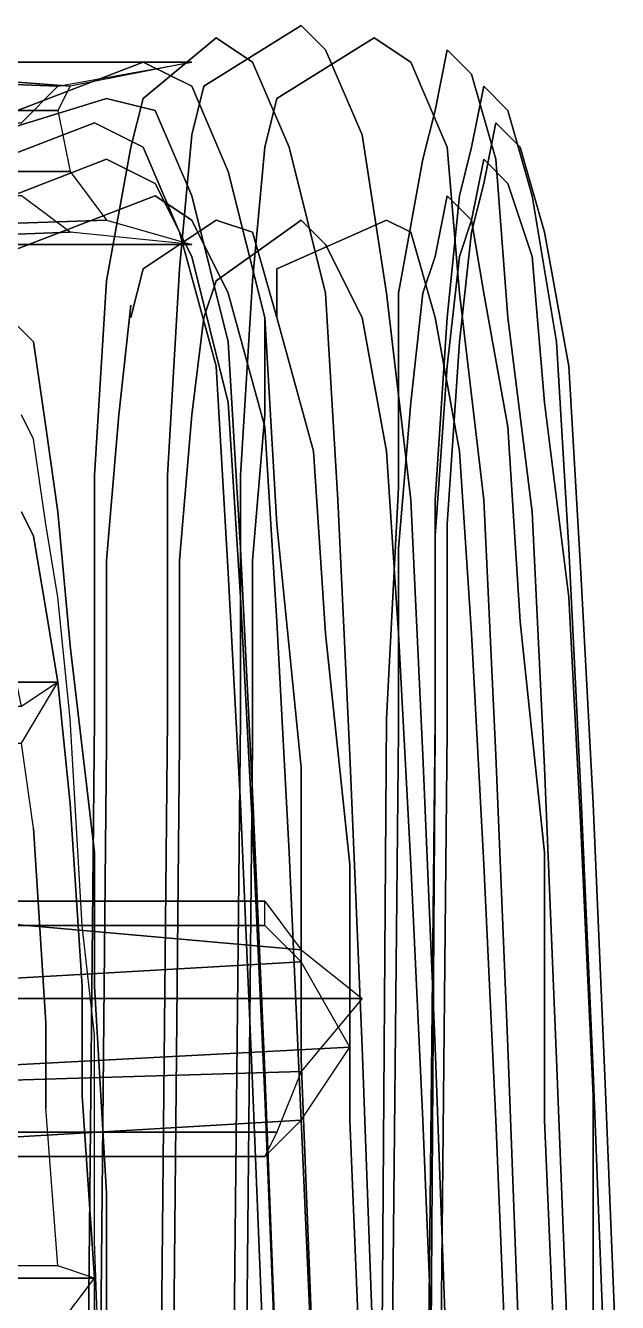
# Model space of a CAD drawing. Extents: x -12.9 to 12.8, y -13.3 to 11.1.
# Drawn here: x 10.107 to 11.628, y 3.981 to 7.262 of the extents above; entities that cross this region are included whole.
import ezdxf

# ---------------------------------------------------------------- set-up
doc = ezdxf.new("R2010")
doc.units = 0
doc.layers.add('SEAT', color=5, linetype='Continuous')

msp = doc.modelspace()

# ---------------------------------------------------------------- linework, layer by layer
at = {"layer": 'SEAT'}
for points, invisible_edges in [([(10.5964, 7.2306, 26.7761), (10.4089, 7.0743, 30.8073), (10.5651, 7.1056, 30.8386), (10.8151, 7.2618, 26.7761)], 10), ([(10.8151, 7.2618, 26.7761), (10.5651, 7.1056, 30.8386), (10.7526, 7.0743, 30.8386), (11.0026, 7.2306, 26.8073)], 10), ([(10.6901, 7.1681, 25.9011), (10.5964, 7.2306, 26.7761), (10.8151, 7.2618, 26.7761), (10.8776, 7.1993, 25.9323)], 10), ([(10.8776, 7.1993, 25.9323), (10.8151, 7.2618, 26.7761), (11.0026, 7.2306, 26.8073), (11.0964, 7.1681, 25.9323)], 10), ([(10.4089, 7.1681, 26.7448), (10.0026, 7.0118, 30.7761), (10.4089, 7.0743, 30.8073), (10.5964, 7.2306, 26.7761)], 10), ([(10.5339, 7.1056, 25.9011), (10.4089, 7.1681, 26.7448), (10.5964, 7.2306, 26.7761), (10.6901, 7.1681, 25.9011)], 10), ([(11.0026, 7.2306, 26.8073), (10.7526, 7.0743, 30.8386), (11.1589, 7.0431, 30.8698), (11.1901, 7.1993, 26.8073)], 10), ([(11.0964, 7.1681, 25.9323), (11.0026, 7.2306, 26.8073), (11.1901, 7.1993, 26.8073), (11.2526, 7.1368, 25.9636)], 10), ([(10.7839, 6.9493, 25.0886), (10.6901, 7.1681, 25.9011), (10.8776, 7.1993, 25.9323), (10.9714, 6.9806, 25.0886)], 10), ([(10.9714, 6.9806, 25.0886), (10.8776, 7.1993, 25.9323), (11.0964, 7.1681, 25.9323), (11.1901, 6.9493, 25.1198)], 10), ([(11.1901, 7.1993, 26.8073), (11.1589, 7.0431, 30.8698), (11.2526, 6.9493, 30.8698), (11.2839, 7.1056, 26.8073)], 10), ([(11.2526, 7.1368, 25.9636), (11.1901, 7.1993, 26.8073), (11.2839, 7.1056, 26.8073), (11.3464, 7.0431, 25.9948)], 10), ([(10.3151, 7.0743, 26.7448), (9.9089, 6.9493, 30.7761), (10.0026, 7.0118, 30.7761), (10.4089, 7.1681, 26.7448)], 10), ([(10.4401, 7.0431, 25.9323), (10.3151, 7.0743, 26.7448), (10.4089, 7.1681, 26.7448), (10.5339, 7.1056, 25.9011)], 10), ([(10.6276, 6.8868, 25.0886), (10.5339, 7.1056, 25.9011), (10.6901, 7.1681, 25.9011), (10.7839, 6.9493, 25.0886)], 10), ([(11.1901, 6.9493, 25.1198), (11.0964, 7.1681, 25.9323), (11.2526, 7.1368, 25.9636), (11.3151, 6.9181, 25.1511)], 10), ([(11.3151, 6.9181, 25.1511), (11.2526, 7.1368, 25.9636), (11.3464, 7.0431, 25.9948), (11.4089, 6.8243, 25.1823)], 10), ([(10.4089, 7.0743, 30.8073), (10.3776, 6.9493, 31.4323), (10.5339, 6.9806, 31.4636), (10.5651, 7.1056, 30.8386)], 10), ([(10.5339, 6.8243, 25.1198), (10.4401, 7.0431, 25.9323), (10.5339, 7.1056, 25.9011), (10.6276, 6.8868, 25.0886)], 10), ([(10.5651, 7.1056, 30.8386), (10.5339, 6.9806, 31.4636), (10.7214, 6.9493, 31.4636), (10.7526, 7.0743, 30.8386)], 10), ([(11.2839, 7.1056, 26.8073), (11.2526, 6.9493, 30.8698), (11.2839, 6.8556, 30.8698), (11.3151, 7.0118, 26.8073)], 10), ([(11.3464, 7.0431, 25.9948), (11.2839, 7.1056, 26.8073), (11.3151, 7.0118, 26.8073), (11.3776, 6.9493, 25.9948)], 10), ([(10.2839, 7.0118, 26.7448), (9.8776, 6.8556, 30.7761), (9.9089, 6.9493, 30.7761), (10.3151, 7.0743, 26.7448)], 10), ([(10.0026, 7.0118, 30.7761), (9.9714, 6.8868, 31.4011), (10.3776, 6.9493, 31.4323), (10.4089, 7.0743, 30.8073)], 10), ([(10.4089, 6.9493, 25.9323), (10.2839, 7.0118, 26.7448), (10.3151, 7.0743, 26.7448), (10.4401, 7.0431, 25.9323)], 10), ([(10.7526, 7.0743, 30.8386), (10.7214, 6.9493, 31.4636), (11.1276, 6.9181, 31.4636), (11.1589, 7.0431, 30.8698)], 10), ([(10.5026, 6.7306, 25.1511), (10.4089, 6.9493, 25.9323), (10.4401, 7.0431, 25.9323), (10.5339, 6.8243, 25.1198)], 10), ([(11.1589, 7.0431, 30.8698), (11.1276, 6.9181, 31.4636), (11.2214, 6.8243, 31.4323), (11.2526, 6.9493, 30.8698)], 10), ([(11.4089, 6.8243, 25.1823), (11.3464, 7.0431, 25.9948), (11.3776, 6.9493, 25.9948), (11.4401, 6.7306, 25.2136)], 10), ([(10.3151, 6.9181, 26.7448), (9.9089, 6.7618, 30.7761), (9.8776, 6.8556, 30.7761), (10.2839, 7.0118, 26.7448)], 10), ([(10.4401, 6.8556, 25.9636), (10.3151, 6.9181, 26.7448), (10.2839, 7.0118, 26.7448), (10.4089, 6.9493, 25.9323)], 10), ([(11.3151, 7.0118, 26.8073), (11.2839, 6.8556, 30.8698), (11.2526, 6.7618, 30.8698), (11.2839, 6.9181, 26.8073)], 10), ([(11.3776, 6.9493, 25.9948), (11.3151, 7.0118, 26.8073), (11.2839, 6.9181, 26.8073), (11.3464, 6.8556, 26.0261)], 10), ([(10.3776, 6.9493, 31.4323), (10.3151, 6.6056, 31.9636), (10.5026, 6.6368, 31.9948), (10.5339, 6.9806, 31.4636)], 10), ([(10.5339, 6.9806, 31.4636), (10.5026, 6.6368, 31.9948), (10.6901, 6.6056, 31.9948), (10.7214, 6.9493, 31.4636)], 10), ([(10.8776, 6.5743, 24.3073), (10.7839, 6.9493, 25.0886), (10.9714, 6.9806, 25.0886), (11.0339, 6.5743, 24.3073)], 10), ([(11.0339, 6.5743, 24.3073), (10.9714, 6.9806, 25.0886), (11.1901, 6.9493, 25.1198), (11.2214, 6.5743, 24.3386)], 10), ([(9.9714, 6.8868, 31.4011), (9.9401, 6.5743, 31.9011), (10.3151, 6.6056, 31.9636), (10.3776, 6.9493, 31.4323)], 10), ([(10.5339, 6.6681, 25.1823), (10.4401, 6.8556, 25.9636), (10.4089, 6.9493, 25.9323), (10.5026, 6.7306, 25.1511)], 10), ([(10.7214, 6.5118, 24.3386), (10.6276, 6.8868, 25.0886), (10.7839, 6.9493, 25.0886), (10.8776, 6.5743, 24.3073)], 10), ([(10.7214, 6.9493, 31.4636), (10.6901, 6.6056, 31.9948), (11.0651, 6.5743, 31.9948), (11.1276, 6.9181, 31.4636)], 10), ([(11.2214, 6.5743, 24.3386), (11.1901, 6.9493, 25.1198), (11.3151, 6.9181, 25.1511), (11.3464, 6.5118, 24.3698)], 10), ([(11.2526, 6.9493, 30.8698), (11.2214, 6.8243, 31.4323), (11.2526, 6.7306, 31.4011), (11.2839, 6.8556, 30.8698)], 10), ([(11.4401, 6.7306, 25.2136), (11.3776, 6.9493, 25.9948), (11.3464, 6.8556, 26.0261), (11.4089, 6.6681, 25.2448)], 10), ([(10.4401, 6.8243, 26.7448), (10.0339, 6.6681, 30.7761), (9.9089, 6.7618, 30.7761), (10.3151, 6.9181, 26.7448)], 10), ([(10.5339, 6.7618, 25.9636), (10.4401, 6.8243, 26.7448), (10.3151, 6.9181, 26.7448), (10.4401, 6.8556, 25.9636)], 10), ([(11.1276, 6.9181, 31.4636), (11.0651, 6.5743, 31.9948), (11.1901, 6.5118, 31.9323), (11.2214, 6.8243, 31.4323)], 10), ([(11.2839, 6.9181, 26.8073), (11.2526, 6.7618, 30.8698), (11.1589, 6.6681, 30.8386), (11.1901, 6.8243, 26.8073)], 10), ([(11.3464, 6.8556, 26.0261), (11.2839, 6.9181, 26.8073), (11.1901, 6.8243, 26.8073), (11.2526, 6.7618, 26.0261)], 10), ([(11.3464, 6.5118, 24.3698), (11.3151, 6.9181, 25.1511), (11.4089, 6.8243, 25.1823), (11.4714, 6.4493, 24.4323)], 10), ([(10.6276, 6.4493, 24.3698), (10.5339, 6.8243, 25.1198), (10.6276, 6.8868, 25.0886), (10.7214, 6.5118, 24.3386)], 10), ([(10.6276, 6.5743, 25.2136), (10.5339, 6.7618, 25.9636), (10.4401, 6.8556, 25.9636), (10.5339, 6.6681, 25.1823)], 10), ([(11.2839, 6.8556, 30.8698), (11.2526, 6.7306, 31.4011), (11.2214, 6.6681, 31.3698), (11.2526, 6.7618, 30.8698)], 10), ([(11.4089, 6.6681, 25.2448), (11.3464, 6.8556, 26.0261), (11.2526, 6.7618, 26.0261), (11.2839, 6.5743, 25.2761)], 10), ([(10.5964, 6.7618, 26.7448), (10.4089, 6.6368, 30.8073), (10.0339, 6.6681, 30.7761), (10.4401, 6.8243, 26.7448)], 10), ([(10.6901, 6.7306, 25.9948), (10.5964, 6.7618, 26.7448), (10.4401, 6.8243, 26.7448), (10.5339, 6.7618, 25.9636)], 10), ([(10.5964, 6.3868, 24.4323), (10.5026, 6.7306, 25.1511), (10.5339, 6.8243, 25.1198), (10.6276, 6.4493, 24.3698)], 10), ([(11.1901, 6.8243, 26.8073), (11.1589, 6.6681, 30.8386), (10.7526, 6.6368, 30.8073), (11.0339, 6.7618, 26.7761)], 10), ([(11.2526, 6.7618, 26.0261), (11.1901, 6.8243, 26.8073), (11.0339, 6.7618, 26.7761), (11.0964, 6.7306, 26.0261)], 10), ([(11.2214, 6.8243, 31.4323), (11.1901, 6.5118, 31.9323), (11.2214, 6.4493, 31.9011), (11.2526, 6.7306, 31.4011)], 10), ([(11.4714, 6.4493, 24.4323), (11.4089, 6.8243, 25.1823), (11.4401, 6.7306, 25.2136), (11.5026, 6.3868, 24.4948)], 10), ([(10.8151, 6.7618, 26.7761), (10.5964, 6.6056, 30.8073), (10.4089, 6.6368, 30.8073), (10.5964, 6.7618, 26.7448)], 10), ([(10.7526, 6.5118, 25.2448), (10.6901, 6.7306, 25.9948), (10.5339, 6.7618, 25.9636), (10.6276, 6.5743, 25.2136)], 10), ([(10.8776, 6.6993, 25.9948), (10.8151, 6.7618, 26.7761), (10.5964, 6.7618, 26.7448), (10.6901, 6.7306, 25.9948)], 10), ([(11.0339, 6.7618, 26.7761), (10.7526, 6.6368, 30.8073), (10.5964, 6.6056, 30.8073), (10.8151, 6.7618, 26.7761)], 10), ([(11.0964, 6.7306, 26.0261), (11.0339, 6.7618, 26.7761), (10.8151, 6.7618, 26.7761), (10.8776, 6.6993, 25.9948)], 10), ([(11.2839, 6.5743, 25.2761), (11.2526, 6.7618, 26.0261), (11.0964, 6.7306, 26.0261), (11.1589, 6.5118, 25.2761)], 10), ([(11.2526, 6.7618, 30.8698), (11.2214, 6.6681, 31.3698), (11.1276, 6.5743, 31.3386), (11.1589, 6.6681, 30.8386)], 10), ([(10.6276, 6.2931, 24.4636), (10.5339, 6.6681, 25.1823), (10.5026, 6.7306, 25.1511), (10.5964, 6.3868, 24.4323)], 10), ([(10.9714, 6.5118, 25.2761), (10.8776, 6.6993, 25.9948), (10.6901, 6.7306, 25.9948), (10.7526, 6.5118, 25.2448)], 10), ([(11.1589, 6.5118, 25.2761), (11.0964, 6.7306, 26.0261), (10.8776, 6.6993, 25.9948), (10.9714, 6.5118, 25.2761)], 10), ([(11.2526, 6.7306, 31.4011), (11.2214, 6.4493, 31.9011), (11.1901, 6.3868, 31.8386), (11.2214, 6.6681, 31.3698)], 10), ([(11.5026, 6.3868, 24.4948), (11.4401, 6.7306, 25.2136), (11.4089, 6.6681, 25.2448), (11.4401, 6.2931, 24.5261)], 10), ([(10.4089, 6.6368, 30.8073), (10.3776, 6.5118, 31.2761), (10.0026, 6.5743, 31.2448), (10.0339, 6.6681, 30.7761)], 10), ([(10.7214, 6.2306, 24.5261), (10.6276, 6.5743, 25.2136), (10.5339, 6.6681, 25.1823), (10.6276, 6.2931, 24.4636)], 10), ([(11.1589, 6.6681, 30.8386), (11.1276, 6.5743, 31.3386), (10.7526, 6.5118, 31.2761), (10.7526, 6.6368, 30.8073)], 10), ([(11.2214, 6.6681, 31.3698), (11.1901, 6.3868, 31.8386), (11.0964, 6.2931, 31.7448), (11.1276, 6.5743, 31.3386)], 10), ([(11.4401, 6.2931, 24.5261), (11.4089, 6.6681, 25.2448), (11.2839, 6.5743, 25.2761), (11.3464, 6.2306, 24.5573)], 10), ([(10.3151, 6.6056, 31.9636), (10.2839, 6.1056, 32.3698), (10.4714, 6.1056, 32.4011), (10.5026, 6.6368, 31.9948)], 10), ([(10.5964, 6.6056, 30.8073), (10.5651, 6.5118, 31.2761), (10.3776, 6.5118, 31.2761), (10.4089, 6.6368, 30.8073)], 10), ([(10.5026, 6.6368, 31.9948), (10.4714, 6.1056, 32.4011), (10.6589, 6.1056, 32.4011), (10.6901, 6.6056, 31.9948)], 10), ([(10.7526, 6.6368, 30.8073), (10.7526, 6.5118, 31.2761), (10.5651, 6.5118, 31.2761), (10.5964, 6.6056, 30.8073)], 10), ([(9.9401, 6.5743, 31.9011), (9.9089, 6.0743, 32.2761), (10.2839, 6.1056, 32.3698), (10.3151, 6.6056, 31.9636)], 10), ([(10.6901, 6.6056, 31.9948), (10.6589, 6.1056, 32.4011), (11.0651, 6.0743, 32.3698), (11.0651, 6.5743, 31.9948)], 10), ([(10.3776, 6.5431, 31.2761), (10.3464, 6.2618, 31.6823), (9.9714, 6.2931, 31.6823), (10.0026, 6.5743, 31.2448)], 10), ([(10.8464, 6.1681, 24.5573), (10.7526, 6.5118, 25.2448), (10.6276, 6.5743, 25.2136), (10.7214, 6.2306, 24.5261)], 10), ([(10.7526, 5.9806, 23.6823), (10.7214, 6.5118, 24.3386), (10.8776, 6.5743, 24.3073), (10.9089, 6.0431, 23.6511)], 10), ([(11.1276, 6.5743, 31.3386), (11.0964, 6.2931, 31.7448), (10.7214, 6.2618, 31.6823), (10.7214, 6.5118, 31.2761)], 10), ([(10.9089, 6.0431, 23.6511), (10.8776, 6.5743, 24.3073), (11.0339, 6.5743, 24.3073), (11.0964, 6.0431, 23.6511)], 10), ([(11.0964, 6.0431, 23.6511), (11.0339, 6.5743, 24.3073), (11.2214, 6.5743, 24.3386), (11.2839, 6.0431, 23.6511)], 10), ([(11.0651, 6.5743, 31.9948), (11.0651, 6.0743, 32.3698), (11.1589, 6.0431, 32.3073), (11.1901, 6.5118, 31.9323)], 10), ([(11.3464, 6.2306, 24.5573), (11.2839, 6.5743, 25.2761), (11.1589, 6.5118, 25.2761), (11.2214, 6.1681, 24.5886)], 10), ([(11.2839, 6.0431, 23.6511), (11.2214, 6.5743, 24.3386), (11.3464, 6.5118, 24.3698), (11.4089, 6.0118, 23.7136)], 10), ([(10.5651, 6.5118, 31.2761), (10.5339, 6.2618, 31.6823), (10.3464, 6.2618, 31.6823), (10.3776, 6.5431, 31.2761)], 10), ([(10.1276, 6.4493, 25.9011), (9.6276, 6.4493, 25.8698), (9.5651, 6.5118, 26.4636), (10.0651, 6.5118, 26.4948)], 5), ([(10.0651, 6.5118, 26.4948), (10.0964, 6.0118, 26.4636), (10.1276, 5.9493, 25.9636), (10.1276, 6.4493, 25.9011)], 5), ([(10.7214, 6.5118, 31.2761), (10.7214, 6.2618, 31.6823), (10.5339, 6.2618, 31.6823), (10.5651, 6.5118, 31.2761)], 10), ([(10.6589, 5.9181, 23.7136), (10.6276, 6.4493, 24.3698), (10.7214, 6.5118, 24.3386), (10.7526, 5.9806, 23.6823)], 10), ([(11.0339, 6.1681, 24.5886), (10.9714, 6.5118, 25.2761), (10.7526, 6.5118, 25.2448), (10.8464, 6.1681, 24.5573)], 10), ([(11.2214, 6.1681, 24.5886), (11.1589, 6.5118, 25.2761), (10.9714, 6.5118, 25.2761), (11.0339, 6.1681, 24.5886)], 10), ([(11.1901, 6.5118, 31.9323), (11.1589, 6.0431, 32.3073), (11.1901, 5.9806, 32.2136), (11.2214, 6.4493, 31.9011)], 10), ([(11.4089, 6.0118, 23.7136), (11.3464, 6.5118, 24.3698), (11.4714, 6.4493, 24.4323), (11.5026, 5.9181, 23.7761)], 10), ([(10.1589, 6.2306, 25.1823), (9.6589, 6.2306, 25.1511), (9.6276, 6.4493, 25.8698), (10.1276, 6.4493, 25.9011)], 5), ([(10.1276, 6.4493, 25.9011), (10.1276, 5.9493, 25.9636), (10.1589, 5.7618, 25.3386), (10.1589, 6.2306, 25.1823)], 5), ([(10.6276, 5.8556, 23.7761), (10.5964, 6.3868, 24.4323), (10.6276, 6.4493, 24.3698), (10.6589, 5.9181, 23.7136)], 10), ([(11.2214, 6.4493, 31.9011), (11.1901, 5.9806, 32.2136), (11.1589, 5.9493, 32.1511), (11.1901, 6.3868, 31.8386)], 10), ([(11.5026, 5.9181, 23.7761), (11.4714, 6.4493, 24.4323), (11.5026, 6.3868, 24.4948), (11.5339, 5.8556, 23.8386)], 10), ([(10.6589, 5.7931, 23.8386), (10.6276, 6.2931, 24.4636), (10.5964, 6.3868, 24.4323), (10.6276, 5.8556, 23.7761)], 10), ([(11.1901, 6.3868, 31.8386), (11.1589, 5.9493, 32.1511), (11.0651, 5.9181, 32.0573), (11.0964, 6.2931, 31.7448)], 10), ([(11.5339, 5.8556, 23.8386), (11.5026, 6.3868, 24.4948), (11.4401, 6.2931, 24.5261), (11.5026, 5.7931, 23.9011)], 10), ([(10.3464, 6.2618, 31.6823), (10.3151, 5.8868, 31.9636), (9.9401, 5.9181, 31.9636), (9.9714, 6.2931, 31.6823)], 10), ([(10.7526, 5.7306, 23.9011), (10.7214, 6.2306, 24.5261), (10.6276, 6.2931, 24.4636), (10.6589, 5.7931, 23.8386)], 10), ([(11.0964, 6.2931, 31.7448), (11.0651, 5.9181, 32.0573), (10.6901, 5.8868, 31.9948), (10.7214, 6.2618, 31.6823)], 10), ([(11.5026, 5.7931, 23.9011), (11.4401, 6.2931, 24.5261), (11.3464, 6.2306, 24.5573), (11.3776, 5.7306, 23.9636)], 10), ([(10.1276, 5.9493, 25.9636), (10.1276, 6.1993, 25.9323), (10.0964, 6.2618, 26.4636), (10.0964, 6.0118, 26.4636)], 5), ([(10.5339, 6.2618, 31.6823), (10.5026, 5.8868, 31.9636), (10.3151, 5.8868, 31.9636), (10.3464, 6.2618, 31.6823)], 10), ([(10.7214, 6.2618, 31.6823), (10.6901, 5.8868, 31.9948), (10.5026, 5.8868, 31.9636), (10.5339, 6.2618, 31.6823)], 10), ([(10.1901, 6.0118, 24.7448), (9.6901, 6.0118, 24.7136), (9.6589, 6.2306, 25.1511), (10.1589, 6.2306, 25.1823)], 5), ([(10.1589, 6.2306, 25.1823), (10.1589, 5.7618, 25.3386), (10.1901, 5.5743, 24.9636), (10.1901, 6.0118, 24.7448)], 5), ([(10.8776, 5.6993, 23.9636), (10.8464, 6.1681, 24.5573), (10.7214, 6.2306, 24.5261), (10.7526, 5.7306, 23.9011)], 10), ([(11.3776, 5.7306, 23.9636), (11.3464, 6.2306, 24.5573), (11.2214, 6.1681, 24.5886), (11.2526, 5.6993, 23.9948)], 10), ([(10.1589, 5.7618, 25.3386), (10.1589, 5.9806, 25.2448), (10.1276, 6.1993, 25.9323), (10.1276, 5.9493, 25.9636)], 5), ([(11.0651, 5.6993, 23.9948), (11.0339, 6.1681, 24.5886), (10.8464, 6.1681, 24.5573), (10.8776, 5.6993, 23.9636)], 10), ([(11.2526, 5.6993, 23.9948), (11.2214, 6.1681, 24.5886), (11.0339, 6.1681, 24.5886), (11.0651, 5.6993, 23.9948)], 10), ([(9.9089, 6.0743, 32.2761), (9.8776, 5.4806, 32.4636), (10.2839, 5.4806, 32.5573), (10.2839, 6.1056, 32.3698)], 10), ([(10.2839, 6.1056, 32.3698), (10.2839, 5.4806, 32.5573), (10.4714, 5.4806, 32.5886), (10.4714, 6.1056, 32.4011)], 10), ([(10.4714, 6.1056, 32.4011), (10.4714, 5.4806, 32.5886), (10.6589, 5.4806, 32.5886), (10.6589, 6.1056, 32.4011)], 10), ([(10.6589, 6.1056, 32.4011), (10.6589, 5.4806, 32.5886), (11.0339, 5.4806, 32.5573), (11.0651, 6.0743, 32.3698)], 10), ([(8.6276, 5.9493, 25.8698), (10.1276, 5.9493, 25.9636), (10.0964, 6.0118, 26.4636), (8.5964, 6.0743, 26.3386)], 5), ([(11.0651, 6.0743, 32.3698), (11.0339, 5.4806, 32.5573), (11.1589, 5.4806, 32.4636), (11.1589, 6.0431, 32.3073)], 10), ([(10.8151, 5.3556, 23.1198), (10.7526, 5.9806, 23.6823), (10.9089, 6.0431, 23.6511), (10.9401, 5.3868, 23.0886)], 10), ([(10.9401, 5.3868, 23.0886), (10.9089, 6.0431, 23.6511), (11.0964, 6.0431, 23.6511), (11.1276, 5.3868, 23.0886)], 10), ([(11.1276, 5.3868, 23.0886), (11.0964, 6.0431, 23.6511), (11.2839, 6.0431, 23.6511), (11.3151, 5.3868, 23.1198)], 10), ([(11.1589, 6.0431, 32.3073), (11.1589, 5.4806, 32.4636), (11.1901, 5.4493, 32.4011), (11.1901, 5.9806, 32.2136)], 10), ([(11.3151, 5.3868, 23.1198), (11.2839, 6.0431, 23.6511), (11.4089, 6.0118, 23.7136), (11.4401, 5.3556, 23.1511)], 10), ([(-10.1224, 5.9493, 25.9636), (-10.0911, 6.0118, 26.4636), (10.0964, 6.0118, 26.4636), (10.1276, 5.9493, 25.9636)], 10), ([(10.2214, 5.6681, 24.2761), (9.7214, 5.6681, 24.2448), (9.6901, 6.0118, 24.7136), (10.1901, 6.0118, 24.7448)], 5), ([(10.0026, 5.8556, 25.9948), (10.1276, 5.9493, 25.9636), (10.0964, 6.0118, 26.4636), (9.9714, 5.9181, 26.4323)], 5), ([(10.1901, 6.0118, 24.7448), (10.1901, 5.5743, 24.9636), (10.2214, 5.2618, 24.5573), (10.2214, 5.6681, 24.2761)], 5), ([(11.4401, 5.3556, 23.1511), (11.4089, 6.0118, 23.7136), (11.5026, 5.9181, 23.7761), (11.5339, 5.2931, 23.2448)], 10), ([(10.1901, 5.5743, 24.9636), (10.1901, 5.7931, 24.8698), (10.1589, 5.9806, 25.2448), (10.1589, 5.7618, 25.3386)], 5), ([(10.6901, 5.2931, 23.1823), (10.6589, 5.9181, 23.7136), (10.7526, 5.9806, 23.6823), (10.8151, 5.3556, 23.1198)], 10), ([(11.1901, 5.9806, 32.2136), (11.1901, 5.4493, 32.4011), (11.1589, 5.4493, 32.3073), (11.1589, 5.9493, 32.1511)], 10), ([(-10.1849, 5.7618, 25.3386), (-10.1224, 5.9493, 25.9636), (10.1276, 5.9493, 25.9636), (10.1589, 5.7618, 25.3386)], 10), ([(8.6589, 5.7618, 25.2136), (10.1589, 5.7618, 25.3386), (10.1276, 5.9493, 25.9636), (8.6276, 5.9493, 25.8698)], 5), ([(10.0651, 5.6681, 25.3698), (10.1589, 5.7618, 25.3386), (10.1276, 5.9493, 25.9636), (10.0026, 5.8556, 25.9948)], 5), ([(11.1589, 5.9493, 32.1511), (11.1589, 5.4493, 32.3073), (11.0651, 5.4493, 32.2136), (11.0651, 5.9181, 32.0573)], 10), ([(10.3151, 5.8868, 31.9636), (10.3151, 5.4181, 32.0886), (9.9401, 5.4493, 32.1198), (9.9401, 5.9181, 31.9636)], 10), ([(10.6589, 5.2618, 23.2448), (10.6276, 5.8556, 23.7761), (10.6589, 5.9181, 23.7136), (10.6901, 5.2931, 23.1823)], 10), ([(11.0651, 5.9181, 32.0573), (11.0651, 5.4493, 32.2136), (10.6901, 5.4181, 32.1198), (10.6901, 5.8868, 31.9948)], 10), ([(11.5339, 5.2931, 23.2448), (11.5026, 5.9181, 23.7761), (11.5339, 5.8556, 23.8386), (11.5651, 5.2618, 23.3073)], 10), ([(10.5026, 5.8868, 31.9636), (10.5026, 5.4181, 32.0886), (10.3151, 5.4181, 32.0886), (10.3151, 5.8868, 31.9636)], 10), ([(10.6901, 5.8868, 31.9948), (10.6901, 5.4181, 32.1198), (10.5026, 5.4181, 32.0886), (10.5026, 5.8868, 31.9636)], 10), ([(10.6901, 5.1993, 23.3386), (10.6589, 5.7931, 23.8386), (10.6276, 5.8556, 23.7761), (10.6589, 5.2618, 23.2448)], 10), ([(11.5651, 5.2618, 23.3073), (11.5339, 5.8556, 23.8386), (11.5026, 5.7931, 23.9011), (11.5339, 5.1993, 23.3698)], 10), ([(10.2214, 5.2618, 24.5573), (10.2214, 5.4806, 24.4323), (10.1901, 5.7931, 24.8698), (10.1901, 5.5743, 24.9636)], 5), ([(10.7839, 5.1368, 23.4011), (10.7526, 5.7306, 23.9011), (10.6589, 5.7931, 23.8386), (10.6901, 5.1993, 23.3386)], 10), ([(11.5339, 5.1993, 23.3698), (11.5026, 5.7931, 23.9011), (11.3776, 5.7306, 23.9636), (11.4401, 5.1368, 23.4636)], 10), ([(10.1589, 5.7618, 25.3386), (10.1901, 5.5743, 24.9636), (-10.2161, 5.5743, 24.9636), (-10.1849, 5.7618, 25.3386)], 8), ([(8.6901, 5.5743, 24.8698), (10.1901, 5.5743, 24.9636), (10.1589, 5.7618, 25.3386), (8.6589, 5.7618, 25.2136)], 5), ([(10.1901, 5.5743, 24.9636), (10.0964, 5.5118, 25.1198), (10.0651, 5.6681, 25.3698), (10.1589, 5.7618, 25.3386)], 4), ([(10.9401, 5.1056, 23.4636), (10.8776, 5.6993, 23.9636), (10.7526, 5.7306, 23.9011), (10.7839, 5.1368, 23.4011)], 10), ([(11.4401, 5.1368, 23.4636), (11.3776, 5.7306, 23.9636), (11.2526, 5.6993, 23.9948), (11.2839, 5.1056, 23.4948)], 10), ([(11.0964, 5.1056, 23.4948), (11.0651, 5.6993, 23.9948), (10.8776, 5.6993, 23.9636), (10.9401, 5.1056, 23.4636)], 10), ([(11.2839, 5.1056, 23.4948), (11.2526, 5.6993, 23.9948), (11.0651, 5.6993, 23.9948), (11.0964, 5.1056, 23.4948)], 10), ([(10.2839, 5.1368, 23.7448), (9.7839, 5.1368, 23.6823), (9.7214, 5.6681, 24.2448), (10.2214, 5.6681, 24.2761)], 5), ([(10.2214, 5.6681, 24.2761), (10.2214, 5.2618, 24.5573), (10.2526, 4.7931, 24.0886), (10.2839, 5.1368, 23.7448)], 5), ([(-10.2474, 5.2618, 24.5573), (-10.2161, 5.5743, 24.9636), (10.1901, 5.5743, 24.9636), (10.2214, 5.2618, 24.5573)], 8), ([(8.7214, 5.2618, 24.4636), (10.2214, 5.2618, 24.5573), (10.1901, 5.5743, 24.9636), (8.6901, 5.5743, 24.8698)], 5), ([(10.2214, 5.2618, 24.5573), (10.1276, 5.1993, 24.6198), (10.0964, 5.4181, 24.9636), (10.1901, 5.5743, 24.9636)], 1), ([(9.8776, 5.4806, 32.4636), (9.8151, -3.9569, 33.6198), (10.1901, -3.9257, 33.7136), (10.2839, 5.4806, 32.5573)], 10), ([(10.2839, 5.4806, 32.5573), (10.1901, -3.9257, 33.7136), (10.3776, -3.9257, 33.7448), (10.4714, 5.4806, 32.5886)], 10), ([(10.2526, 4.7931, 24.0886), (10.2526, 4.9493, 23.9011), (10.2214, 5.4806, 24.4323), (10.2214, 5.2618, 24.5573)], 5), ([(10.6589, 5.4806, 32.5886), (10.4714, 5.4806, 32.5886), (10.3776, -3.9257, 33.7448), (10.5651, -3.9257, 33.7448)], 5), ([(10.6589, 5.4806, 32.5886), (10.5651, -3.9257, 33.7448), (10.9714, -3.9569, 33.7136), (11.0339, 5.4806, 32.5573)], 10), ([(11.0339, 5.4806, 32.5573), (10.9714, -3.9569, 33.7136), (11.0651, -3.9569, 33.6198), (11.1589, 5.4806, 32.4636)], 10), ([(11.1589, 5.4806, 32.4636), (11.0651, -3.9569, 33.6198), (11.0964, -3.9569, 33.5573), (11.1901, 5.4493, 32.4011)], 10), ([(10.3151, 5.4181, 32.0886), (10.2214, -3.9882, 33.2448), (9.8464, -3.9882, 33.2761), (9.9401, 5.4493, 32.1198)], 10), ([(11.0651, 5.4493, 32.2136), (10.9714, -3.9882, 33.3698), (10.5964, -3.9882, 33.2761), (10.6901, 5.4181, 32.1198)], 10), ([(11.1589, 5.4493, 32.3073), (11.0964, -3.9882, 33.4636), (10.9714, -3.9882, 33.3698), (11.0651, 5.4493, 32.2136)], 10), ([(11.1901, 5.4493, 32.4011), (11.0964, -3.9569, 33.5573), (11.0964, -3.9882, 33.4636), (11.1589, 5.4493, 32.3073)], 10), ([(-10.0911, 5.4181, 24.9636), (-10.1224, 5.1993, 24.6198), (10.1276, 5.1993, 24.6198), (10.0964, 5.4181, 24.9636)], 10), ([(10.5026, 5.4181, 32.0886), (10.4089, -3.9882, 33.2448), (10.2214, -3.9882, 33.2448), (10.3151, 5.4181, 32.0886)], 10), ([(10.6901, 5.4181, 32.1198), (10.5964, -3.9882, 33.2761), (10.4089, -3.9882, 33.2448), (10.5026, 5.4181, 32.0886)], 10), ([(10.8151, 4.6056, 22.7136), (10.8151, 5.3556, 23.1198), (10.9401, 5.3868, 23.0886), (10.9714, 4.6368, 22.6511)], 10), ([(10.9714, 4.6368, 22.6511), (10.9401, 5.3868, 23.0886), (11.1276, 5.3868, 23.0886), (11.1589, 4.6368, 22.6511)], 10), ([(11.1589, 4.6368, 22.6511), (11.1276, 5.3868, 23.0886), (11.3151, 5.3868, 23.1198), (11.3464, 4.6368, 22.6823)], 10), ([(11.3464, 4.6368, 22.6823), (11.3151, 5.3868, 23.1198), (11.4401, 5.3556, 23.1511), (11.4714, 4.6056, 22.7448)], 10), ([(10.7214, 4.5743, 22.7761), (10.6901, 5.2931, 23.1823), (10.8151, 5.3556, 23.1198), (10.8151, 4.6056, 22.7136)], 10), ([(11.4714, 4.6056, 22.7448), (11.4401, 5.3556, 23.1511), (11.5339, 5.2931, 23.2448), (11.5651, 4.5743, 22.8386)], 10), ([(10.6901, 4.5431, 22.8386), (10.6589, 5.2618, 23.2448), (10.6901, 5.2931, 23.1823), (10.7214, 4.5743, 22.7761)], 10), ([(11.5651, 4.5743, 22.8386), (11.5339, 5.2931, 23.2448), (11.5651, 5.2618, 23.3073), (11.5964, 4.5431, 22.9011)], 10), ([(-10.2786, 4.7931, 24.0886), (-10.2474, 5.2618, 24.5573), (10.2214, 5.2618, 24.5573), (10.2526, 4.7931, 24.0886)], 10), ([(8.7526, 4.7931, 23.9948), (10.2526, 4.7931, 24.0886), (10.2214, 5.2618, 24.5573), (8.7214, 5.2618, 24.4636)], 5), ([(10.1589, 4.6993, 24.1511), (10.2526, 4.7931, 24.0886), (10.2214, 5.2618, 24.5573), (10.1276, 5.1993, 24.6198)], 5), ([(10.7214, 4.5118, 22.9323), (10.6901, 5.1993, 23.3386), (10.6589, 5.2618, 23.2448), (10.6901, 4.5431, 22.8386)], 10), ([(11.5964, 4.5431, 22.9011), (11.5651, 5.2618, 23.3073), (11.5339, 5.1993, 23.3698), (11.5651, 4.5118, 22.9948)], 10), ([(-10.1224, 5.1993, 24.6198), (-10.1536, 4.6993, 24.1511), (10.1589, 4.6993, 24.1511), (10.1276, 5.1993, 24.6198)], 10), ([(10.8151, 4.4493, 23.0261), (10.7839, 5.1368, 23.4011), (10.6901, 5.1993, 23.3386), (10.7214, 4.5118, 22.9323)], 10), ([(11.5651, 4.5118, 22.9948), (11.5339, 5.1993, 23.3698), (11.4401, 5.1368, 23.4636), (11.4401, 4.4493, 23.0573)], 10), ([(10.2839, 4.7931, 23.4948), (9.7839, 4.7931, 23.4636), (9.7839, 5.1368, 23.6823), (10.2839, 5.1368, 23.7448)], 5), ([(10.2839, 5.1368, 23.7448), (10.2526, 4.7931, 24.0886), (10.2526, 4.5118, 23.9011), (10.2839, 4.7931, 23.4948)], 5), ([(10.9401, 4.4493, 23.0886), (10.9401, 5.1056, 23.4636), (10.7839, 5.1368, 23.4011), (10.8151, 4.4493, 23.0261)], 10), ([(11.4401, 4.4493, 23.0573), (11.4401, 5.1368, 23.4636), (11.2839, 5.1056, 23.4948), (11.3151, 4.4493, 23.1198)], 10), ([(11.1276, 4.4493, 23.1198), (11.0964, 5.1056, 23.4948), (10.9401, 5.1056, 23.4636), (10.9401, 4.4493, 23.0886)], 10), ([(11.3151, 4.4493, 23.1198), (11.2839, 5.1056, 23.4948), (11.0964, 5.1056, 23.4948), (11.1276, 4.4493, 23.1198)], 10), ([(10.2526, 4.5118, 23.9011), (10.2839, 4.6681, 23.7136), (10.2526, 4.9493, 23.9011), (10.2526, 4.7931, 24.0886)], 5), ([(-10.2786, 4.5118, 23.9011), (-10.2786, 4.7931, 24.0886), (10.2526, 4.7931, 24.0886), (10.2526, 4.5118, 23.9011)], 10), ([(8.7526, 4.5118, 23.8073), (10.2526, 4.5118, 23.9011), (10.2526, 4.7931, 24.0886), (8.7526, 4.7931, 23.9948)], 5), ([(10.3151, 4.2618, 23.2136), (9.8151, 4.2618, 23.1823), (9.7839, 4.7931, 23.4636), (10.2839, 4.7931, 23.4948)], 5), ([(10.1589, 4.4806, 23.9948), (10.2526, 4.5118, 23.9011), (10.2526, 4.7931, 24.0886), (10.1589, 4.6993, 24.1511)], 5), ([(10.2839, 4.7931, 23.4948), (10.2526, 4.5118, 23.9011), (10.2839, 4.0431, 23.6823), (10.3151, 4.2618, 23.2136)], 5), ([(-10.1536, 4.6993, 24.1511), (-10.1849, 4.4493, 23.9948), (10.1589, 4.4806, 23.9948), (10.1589, 4.6993, 24.1511)], 10), ([(10.2839, 4.0431, 23.6823), (10.2839, 4.1368, 23.4636), (10.2839, 4.6681, 23.7136), (10.2526, 4.5118, 23.9011)], 5), ([(10.8464, 3.7931, 22.4636), (10.8151, 4.6056, 22.7136), (10.9714, 4.6368, 22.6511), (11.0026, 3.7931, 22.4011)], 10), ([(11.0026, 3.7931, 22.4011), (10.9714, 4.6368, 22.6511), (11.1589, 4.6368, 22.6511), (11.1901, 3.7931, 22.4011)], 10), ([(11.1901, 3.7931, 22.4011), (11.1589, 4.6368, 22.6511), (11.3464, 4.6368, 22.6823), (11.3776, 3.7931, 22.4323)], 10), ([(11.3776, 3.7931, 22.4323), (11.3464, 4.6368, 22.6823), (11.4714, 4.6056, 22.7448), (11.5026, 3.7931, 22.4948)], 10), ([(10.7526, 3.7618, 22.5261), (10.7214, 4.5743, 22.7761), (10.8151, 4.6056, 22.7136), (10.8464, 3.7931, 22.4636)], 10), ([(11.5026, 3.7931, 22.4948), (11.4714, 4.6056, 22.7448), (11.5651, 4.5743, 22.8386), (11.5964, 3.7618, 22.5886)], 10), ([(10.7214, 3.7618, 22.6198), (10.6901, 4.5431, 22.8386), (10.7214, 4.5743, 22.7761), (10.7526, 3.7618, 22.5261)], 10), ([(11.5964, 3.7618, 22.5886), (11.5651, 4.5743, 22.8386), (11.5964, 4.5431, 22.9011), (11.6276, 3.7618, 22.6823)], 10), ([(10.7526, 3.7306, 22.6823), (10.7214, 4.5118, 22.9323), (10.6901, 4.5431, 22.8386), (10.7214, 3.7618, 22.6198)], 10), ([(11.6276, 3.7618, 22.6823), (11.5964, 4.5431, 22.9011), (11.5651, 4.5118, 22.9948), (11.5651, 3.7306, 22.7448)], 10), ([(10.2526, 4.5118, 23.9011), (10.2839, 4.0431, 23.6823), (-10.3099, 4.0431, 23.6823), (-10.2786, 4.5118, 23.9011)], 8), ([(8.7839, 4.0431, 23.5573), (10.2839, 4.0431, 23.6823), (10.2526, 4.5118, 23.9011), (8.7526, 4.5118, 23.8073)], 5), ([(10.2839, 4.0431, 23.6823), (10.1901, 4.0743, 23.8073), (10.1589, 4.4806, 23.9948), (10.2526, 4.5118, 23.9011)], 4), ([(10.8464, 3.7306, 22.7761), (10.8151, 4.4493, 23.0261), (10.7214, 4.5118, 22.9323), (10.7526, 3.7306, 22.6823)], 10), ([(11.5651, 3.7306, 22.7448), (11.5651, 4.5118, 22.9948), (11.4401, 4.4493, 23.0573), (11.4714, 3.7306, 22.8386)], 10), ([(10.1901, 4.0743, 23.8073), (10.1589, 4.4806, 23.9948), (-10.1849, 4.4493, 23.9948), (-10.1849, 4.0743, 23.8073)], 10), ([(10.9714, 3.6993, 22.8386), (10.9401, 4.4493, 23.0886), (10.8151, 4.4493, 23.0261), (10.8464, 3.7306, 22.7761)], 10), ([(11.1589, 3.6993, 22.8698), (11.1276, 4.4493, 23.1198), (10.9401, 4.4493, 23.0886), (10.9714, 3.6993, 22.8386)], 10), ([(11.3464, 3.6993, 22.8698), (11.3151, 4.4493, 23.1198), (11.1276, 4.4493, 23.1198), (11.1589, 3.6993, 22.8698)], 10), ([(11.4714, 3.7306, 22.8386), (11.4401, 4.4493, 23.0573), (11.3151, 4.4493, 23.1198), (11.3464, 3.6993, 22.8698)], 10), ([(10.3151, 3.3868, 22.9948), (9.8151, 3.3868, 22.9636), (9.8151, 4.2618, 23.1823), (10.3151, 4.2618, 23.2136)], 5), ([(10.3151, 4.2618, 23.2136), (10.2839, 4.0431, 23.6823), (10.2839, 3.2618, 23.4636), (10.3151, 3.3868, 22.9948)], 5), ([(10.2839, 3.2618, 23.4636), (10.3151, 3.3243, 23.2448), (10.2839, 4.1368, 23.4636), (10.2839, 4.0431, 23.6823)], 5), ([(-10.3099, 3.2618, 23.4636), (-10.3099, 4.0431, 23.6823), (10.2839, 4.0431, 23.6823), (10.2839, 3.2618, 23.4636)], 8), ([(8.7839, 3.2618, 23.3698), (10.2839, 3.2618, 23.4636), (10.2839, 4.0431, 23.6823), (8.7839, 4.0431, 23.5573)], 5), ([(10.2839, 3.2618, 23.4636), (10.1901, 3.2618, 23.5886), (10.1901, 3.9181, 23.7448), (10.2839, 4.0431, 23.6823)], 1)]:
    msp.add_3dface(points, dxfattribs=dict(at, invisible_edges=invisible_edges))
for points in [[(10.5339, 7.1681, 28.7448), (9.4089, 7.1681, 28.6823), (9.3776, 7.1368, 28.9011), (10.1901, 7.1056, 28.9323)], [(10.2214, 7.1056, 28.4948), (9.4089, 7.1681, 28.4323), (9.4089, 7.1681, 28.6823), (10.5339, 7.1681, 28.7448)], [(10.1901, 7.0431, 28.4011), (9.4089, 7.0431, 28.3386), (9.4089, 7.1681, 28.4323), (10.2214, 7.1056, 28.4948)], [(10.1901, 7.1056, 28.9323), (9.3776, 7.1368, 28.9011), (9.3776, 7.0118, 28.9948), (10.0964, 7.0118, 29.0261)], [(9.4089, 6.8868, 28.3073), (9.4089, 7.0431, 28.3386), (10.1901, 7.0431, 28.4011), (10.2214, 6.8868, 28.3698)], [(9.4089, 6.7306, 28.4011), (9.4089, 6.8868, 28.3073), (10.2214, 6.8868, 28.3698), (10.3151, 6.7618, 28.4636)], [(10.0964, 6.8243, 29.0261), (9.3776, 6.8243, 28.9636), (9.3776, 6.6993, 28.8698), (10.2214, 6.7306, 28.9011)], [(10.5339, 6.6993, 28.7136), (9.4089, 6.6993, 28.6511), (9.4089, 6.7306, 28.4011), (10.3151, 6.7618, 28.4636)], [(10.2214, 6.7306, 28.9011), (9.3776, 6.6993, 28.8698), (9.4089, 6.6993, 28.6511), (10.5339, 6.6993, 28.7136)], [(10.0964, 5.4181, 24.9636), (10.1901, 5.5743, 24.9636), (-10.2161, 5.5743, 24.9636), (-10.0911, 5.4181, 24.9636)], [(-10.0911, 5.5118, 25.1198), (-10.2161, 5.5743, 24.9636), (10.1901, 5.5743, 24.9636), (10.0964, 5.5118, 25.1198)], [(10.8151, 4.8868, 22.8386), (9.7526, 4.9806, 22.7448), (9.7526, 5.0118, 22.9011), (10.7214, 5.0118, 22.9636)], [(10.7214, 5.0118, 22.9636), (9.7526, 5.0118, 22.9011), (9.7526, 4.9493, 23.0573), (10.7214, 4.9493, 23.1198)], [(10.9714, 4.7618, 22.7136), (9.7839, 4.7618, 22.6198), (9.7526, 4.9806, 22.7448), (10.8151, 4.8868, 22.8386)], [(10.7214, 4.9493, 23.1198), (9.7526, 4.9493, 23.0573), (9.7214, 4.7931, 23.1511), (10.8151, 4.8556, 23.1823)], [(10.8151, 4.8556, 23.1823), (9.7214, 4.7931, 23.1511), (9.7526, 4.5743, 23.0886), (10.9401, 4.6368, 23.1511)], [(10.8151, 4.5743, 22.7136), (9.7839, 4.5431, 22.5573), (9.7839, 4.7618, 22.6198), (10.9714, 4.7618, 22.7136)], [(10.9401, 4.6368, 23.1511), (9.7526, 4.5743, 23.0886), (9.7526, 4.3868, 22.9636), (10.8151, 4.4493, 23.0261)], [(10.7526, 4.4181, 22.7136), (9.7839, 4.4181, 22.6511), (9.7839, 4.5431, 22.5573), (10.8151, 4.5743, 22.7136)], [(10.8151, 4.4493, 23.0261), (9.7526, 4.3868, 22.9636), (9.7526, 4.3556, 22.8073), (10.7214, 4.3556, 22.8698)], [(10.7214, 4.3556, 22.8698), (9.7526, 4.3556, 22.8073), (9.7839, 4.4181, 22.6511), (10.7526, 4.4181, 22.7136)], [(-10.1849, 4.0743, 23.8073), (-10.3099, 4.0431, 23.6823), (10.2839, 4.0431, 23.6823), (10.1901, 4.0743, 23.8073)], [(10.1901, 3.9181, 23.7448), (10.2839, 4.0431, 23.6823), (-10.3099, 4.0431, 23.6823), (-10.2161, 3.9181, 23.7448)]]:
    msp.add_3dface(points, dxfattribs=at)

doc.saveas('drawing.dxf')
